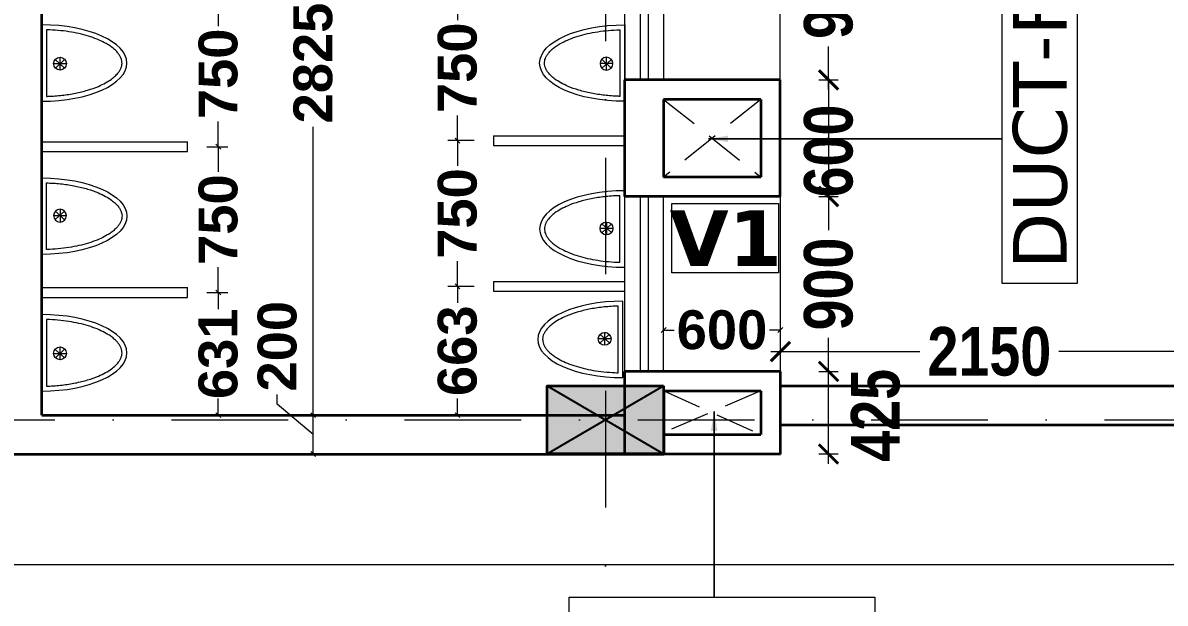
# Model space of a CAD drawing. Header units: millimetres. Extents: x -3092155 to 4513934, y -12317808 to 1850003.
# Drawn here: x -379332 to -373455, y -5682594 to -5679607 of the extents above; entities that cross this region are included whole.
import ezdxf

# ---------------------------------------------------------------- set-up
doc = ezdxf.new("R2010")
doc.units = ezdxf.units.MM
doc.header["$LTSCALE"] = 2
doc.header["$MEASUREMENT"] = 0
doc.header["$PDMODE"] = 34
doc.header["$PDSIZE"] = 500
doc.linetypes.add('DASHDOT', pattern=[1, 0.5, -0.25, 0, -0.25])
doc.linetypes.add('DASHED2', pattern=[0.375, 0.25, -0.125])
for name, color, linetype, lineweight in [('coloumn', 10, 'Continuous', 35), ('cornice', 12, 'Continuous', 25), ('D DIM', 250, 'Continuous', 9), ('FIXTURE', 252, 'Continuous', 0), ('glass', 5, 'Continuous', 15), ('GRID', 251, 'DASHDOT', 5), ('SILL', 74, 'Continuous', 9), ('toi.dim.', 214, 'Continuous', 9), ('VENTI', 162, 'Continuous', 5), ('WAll', 250, 'Continuous', 35)]:
    doc.layers.add(name, color=color, linetype=linetype, lineweight=lineweight)
for name, color, linetype, lineweight, true_color in [('DOT', 7, 'DASHED2', 0, 0x89067c), ('duct text', 7, 'Continuous', 5, 0x30182a), ('partation wall', 7, 'Continuous', 20, 0x525023)]:
    doc.layers.add(name, color=color, linetype=linetype, lineweight=lineweight, true_color=true_color)
doc.styles.add('door', font='arial.ttf', dxfattribs={"height": 70})
doc.styles.add('INNER DIM', font='ARIALNB.TTF', dxfattribs={"height": 250})
doc.styles.add('int dim', font='arialbd.ttf', dxfattribs={"height": 200})
doc.styles.add('style2', font='verdana.ttf')
doc.dimstyles.new('DOOR', dxfattribs={"dimtxt": 100, "dimasz": 100, "dimexe": 25, "dimexo": 50, "dimgap": 25, "dimtad": 0, "dimtih": 1, "dimtoh": 1, "dimdec": 0, "dimzin": 3, "dimdsep": 46, "dimtxsty": 'door', "dimblk": 'OBLIQUE', "dimcen": 200, "dimclrd": 256, "dimclre": 256, "dimclrt": 256, "dimadec": 0, "dimazin": 0, "dimtfac": 1, "dimtdec": 0, "dimtofl": 0, "dimtmove": 2, "dimatfit": 3, "dimfxl": 300, "dimfxlon": 1, "dimfrac": 1, "dimtolj": 1, "dimtzin": 0, "dimlwd": -1, "dimlwe": -1, "dimarcsym": 0})
doc.dimstyles.new('INNER DIM', dxfattribs={"dimscale": 0, "dimtxt": 250, "dimasz": 100, "dimexe": 50, "dimexo": 50, "dimgap": 50, "dimtad": 0, "dimdec": 0, "dimzin": 0, "dimdsep": 46, "dimtxsty": 'INNER DIM', "dimblk": 'ARCHTICK', "dimcen": 100, "dimdle": 50, "dimclrd": 256, "dimclre": 256, "dimclrt": 256, "dimadec": 0, "dimazin": 0, "dimtfac": 1, "dimtdec": 0, "dimtix": 1, "dimtmove": 2, "dimatfit": 3, "dimfxl": 50, "dimfxlon": 1, "dimtolj": 1, "dimtzin": 0, "dimlwd": -1, "dimlwe": -1, "dimarcsym": 1})
doc.dimstyles.new('toilet detail', dxfattribs={"dimtxt": 150, "dimasz": 25, "dimexe": 50, "dimexo": 100, "dimgap": 25, "dimtad": 0, "dimdec": 0, "dimzin": 3, "dimdsep": 46, "dimtxsty": 'int dim', "dimblk": 'OBLIQUE', "dimcen": 90, "dimclrd": 214, "dimclre": 214, "dimclrt": 256, "dimadec": 0, "dimazin": 0, "dimtfac": 1, "dimtdec": 0, "dimtofl": 0, "dimtmove": 1, "dimatfit": 3, "dimfxl": 1, "dimfrac": 1, "dimtolj": 1, "dimtzin": 0, "dimlwd": -1, "dimlwe": -1, "dimarcsym": 1})

# ---------------------------------------------------------------- blocks, each defined once
blk = doc.blocks.new('_ArchTick')
at = {"color": 0, "linetype": 'ByBlock', "const_width": 0.15}
blk.add_lwpolyline([(-0.5, -0.5), (0.5, 0.5)], dxfattribs=at)
blk = doc.blocks.new('*D71')
at = {"layer": 'D DIM', "ltscale": 100, "transparency": 16777216}
for p, q in [((-375186.5973373414, -5680451.233106904), (-375186.5973373414, -5680673.828604857)), ((-375236.5973373414, -5680501.233106904), (-375136.5973373414, -5680501.233106904)), ((-375186.5973373414, -5681451.233106904), (-375186.5973373414, -5681228.63760895)), ((-375236.5973373414, -5681401.233106904), (-375136.5973373414, -5681401.233106904))]:
    blk.add_line(p, q, dxfattribs=at)
at = {"layer": 'Defpoints', "color": 0, "lineweight": 50, "ltscale": 100, "transparency": 16777216}
for p in [(-375434.2708089352, -5680501.233106904), (-375186.5973373414, -5680501.233106904), (-375434.2708089343, -5681401.233106904)]:
    blk.add_point(p, dxfattribs=at)
at = {"layer": 'D DIM', "ltscale": 100, "transparency": 16777216, "xscale": 100, "yscale": 100, "zscale": 100}
for p, rotation in [((-375186.5973373414, -5680501.233106904), 90), ((-375186.5973373414, -5681401.233106904), 270)]:
    blk.add_blockref('_ArchTick', p, dxfattribs=dict(at, rotation=rotation))
at = {"layer": 'D DIM', "ltscale": 100, "transparency": 16777216, "insert": (-375186.5973373405, -5680951.233106904), "char_height": 250, "attachment_point": 5, "rotation": 90, "style": 'INNER DIM'}
blk.add_mtext('\\A1;900', dxfattribs=at)
blk = doc.blocks.new('*D72')
at = {"layer": 'D DIM', "ltscale": 100, "transparency": 16777216}
for p, q in [((-375186.5973373414, -5678951.233106904), (-375186.5973373414, -5679173.828604857)), ((-375236.5973373414, -5679001.233106904), (-375136.5973373414, -5679001.233106904)), ((-375186.5973373414, -5679951.233106904), (-375186.5973373414, -5679728.63760895)), ((-375236.5973373414, -5679901.233106904), (-375136.5973373414, -5679901.233106904))]:
    blk.add_line(p, q, dxfattribs=at)
at = {"layer": 'Defpoints', "color": 0, "lineweight": 50, "ltscale": 100, "transparency": 16777216}
for p in [(-375434.2708089352, -5679001.233106904), (-375186.5973373414, -5679001.233106904), (-375434.2708089343, -5679901.233106904)]:
    blk.add_point(p, dxfattribs=at)
at = {"layer": 'D DIM', "ltscale": 100, "transparency": 16777216, "xscale": 100, "yscale": 100, "zscale": 100}
for p, rotation in [((-375186.5973373414, -5679001.233106904), 90), ((-375186.5973373414, -5679901.233106904), 270)]:
    blk.add_blockref('_ArchTick', p, dxfattribs=dict(at, rotation=rotation))
at = {"layer": 'D DIM', "ltscale": 100, "transparency": 16777216, "insert": (-375186.5973373405, -5679451.233106904), "char_height": 250, "attachment_point": 5, "rotation": 90, "style": 'INNER DIM'}
blk.add_mtext('\\A1;900', dxfattribs=at)
blk = doc.blocks.new('*D103')
at = {"layer": 'D DIM', "ltscale": 100, "transparency": 16777216}
for p, q in [((-375434.2976699221, -5681349.402696517), (-375434.2976699221, -5681249.402696517)), ((-373284.2976417288, -5681349.402696517), (-373284.2976417288, -5681249.402696517)), ((-375484.2976699221, -5681299.402696517), (-374717.2785562347, -5681299.402696517)), ((-373234.2976417288, -5681299.402696517), (-374001.3167554162, -5681299.402696517))]:
    blk.add_line(p, q, dxfattribs=at)
at = {"layer": 'Defpoints', "color": 0, "lineweight": 50, "ltscale": 100, "transparency": 16777216}
for p in [(-373284.2976417288, -5681299.402696517), (-375434.2976699221, -5681401.232656225), (-373284.2976417288, -5681476.232656227)]:
    blk.add_point(p, dxfattribs=at)
at = {"layer": 'D DIM', "ltscale": 100, "transparency": 16777216, "xscale": 100, "yscale": 100, "zscale": 100, "rotation": 180}
blk.add_blockref('_ArchTick', (-375434.2976699221, -5681299.402696517), dxfattribs=at)
at = {"layer": 'D DIM', "ltscale": 100, "transparency": 16777216, "xscale": 100, "yscale": 100, "zscale": 100}
blk.add_blockref('_ArchTick', (-373284.2976417288, -5681299.402696517), dxfattribs=at)
at = {"layer": 'D DIM', "ltscale": 100, "transparency": 16777216, "insert": (-374359.2976558254, -5681299.402696517), "char_height": 250, "attachment_point": 5, "style": 'INNER DIM'}
blk.add_mtext('\\A1;2150', dxfattribs=at)
blk = doc.blocks.new('*D207')
at = {"layer": 'D DIM', "ltscale": 100, "transparency": 16777216}
for p, q in [((-387309.7111626677, -5682396.702719184), (-380504.714587441, -5682396.702719184)), ((-387259.7111626677, -5682346.702719184), (-387259.7111626677, -5682446.702719184)), ((-372834.7111909318, -5682396.702719184), (-379639.7077661586, -5682396.702719184)), ((-372884.7111909318, -5682346.702719184), (-372884.7111909318, -5682446.702719184))]:
    blk.add_line(p, q, dxfattribs=at)
at = {"layer": 'Defpoints', "color": 0, "lineweight": 50, "ltscale": 100, "transparency": 16777216}
for p in [(-372884.7111909318, -5681826.23265636), (-387259.7111626677, -5681887.129141805), (-372884.7111909318, -5682396.702719184)]:
    blk.add_point(p, dxfattribs=at)
at = {"layer": 'D DIM', "ltscale": 100, "transparency": 16777216, "xscale": 100, "yscale": 100, "zscale": 100, "rotation": 180}
blk.add_blockref('_ArchTick', (-387259.7111626677, -5682396.702719184), dxfattribs=at)
at = {"layer": 'D DIM', "ltscale": 100, "transparency": 16777216, "xscale": 100, "yscale": 100, "zscale": 100}
blk.add_blockref('_ArchTick', (-372884.7111909318, -5682396.702719184), dxfattribs=at)
at = {"layer": 'D DIM', "ltscale": 100, "transparency": 16777216, "insert": (-380072.2111767998, -5682396.702719184), "char_height": 250, "attachment_point": 5, "style": 'INNER DIM'}
blk.add_mtext('\\A1;14375', dxfattribs=at)
blk = doc.blocks.new('*D730')
at = {"layer": 'D DIM', "ltscale": 100, "transparency": 16777216}
for p, q in [((-438689.0668657003, 360.6453613601625), (-438689.0668657003, 460.6453613601625)), ((998.7644366729072, 360.6453613601623), (998.7644366729072, 460.6453613601623)), ((1048.764436672907, 410.6453613601623), (-438739.0668657003, 410.6453613601623))]:
    blk.add_line(p, q, dxfattribs=at)
at = {"layer": 'Defpoints', "color": 0, "lineweight": 50, "ltscale": 100, "transparency": 16777216}
for p in [(-438689.0668657003, 410.6453613601623), (998.7644366729072, -0.0061451550573111), (-438689.0668657006, -5723126.232655427)]:
    blk.add_point(p, dxfattribs=at)
at = {"layer": 'D DIM', "ltscale": 100, "transparency": 16777216, "xscale": 100, "yscale": 100, "zscale": 100, "rotation": 180}
blk.add_blockref('_ArchTick', (-438689.0668657003, 410.6453613601623), dxfattribs=at)
at = {"layer": 'D DIM', "ltscale": 100, "transparency": 16777216, "xscale": 100, "yscale": 100, "zscale": 100}
blk.add_blockref('_ArchTick', (998.7644366729072, 410.6453613601623), dxfattribs=at)
at = {"layer": 'D DIM', "ltscale": 100, "transparency": 16777216, "insert": (1326.455259555951, 835.181085795164), "char_height": 250, "attachment_point": 5, "style": 'INNER DIM'}
blk.add_mtext('\\A1;439688', dxfattribs=at)
blk = doc.blocks.new('*D373')
at = {"layer": 'D DIM', "ltscale": 100, "transparency": 16777216}
for p, q in [((-375186.5973373414, -5681876.230908001), (-375186.5973373414, -5681351.232656225)), ((-375236.5973373414, -5681401.232656225), (-375136.5973373414, -5681401.232656225)), ((-375236.5973373414, -5681826.230908001), (-375136.5973373414, -5681826.230908001))]:
    blk.add_line(p, q, dxfattribs=at)
at = {"layer": 'Defpoints', "color": 0, "lineweight": 50, "ltscale": 100, "transparency": 16777216}
for p in [(-375434.2976699221, -5681401.232656225), (-375186.5973373414, -5681401.232656225), (-375434.2976699221, -5681826.230908001)]:
    blk.add_point(p, dxfattribs=at)
at = {"layer": 'D DIM', "ltscale": 100, "transparency": 16777216, "xscale": 100, "yscale": 100, "zscale": 100}
for p, rotation in [((-375186.5973373414, -5681401.232656225), 90), ((-375186.5973373414, -5681826.230908001), 270)]:
    blk.add_blockref('_ArchTick', p, dxfattribs=dict(at, rotation=rotation))
at = {"layer": 'D DIM', "ltscale": 100, "transparency": 16777216, "insert": (-374944.6651710601, -5681627.201314206), "char_height": 250, "attachment_point": 5, "rotation": 90, "style": 'INNER DIM'}
blk.add_mtext('\\A1;425', dxfattribs=at)
blk = doc.blocks.new('*D374')
at = {"layer": 'D DIM', "ltscale": 100, "transparency": 16777216}
for p, q in [((-375186.3730863258, -5679901.234067488), (-375186.3730863258, -5679801.234067488)), ((-375236.3730863258, -5679901.234067488), (-375136.3730863258, -5679901.234067488)), ((-375186.3730863258, -5679901.234067488), (-375186.3730863258, -5680501.23406749)), ((-375236.3730863258, -5680501.23406749), (-375136.3730863258, -5680501.23406749)), ((-375186.3730863258, -5680501.23406749), (-375186.3730863258, -5680601.23406749))]:
    blk.add_line(p, q, dxfattribs=at)
at = {"layer": 'Defpoints', "color": 0, "lineweight": 50, "ltscale": 100, "transparency": 16777216}
for p in [(-375434.2960233041, -5679901.234067488), (-375434.2960233041, -5680501.23406749), (-375186.3730863258, -5680501.23406749)]:
    blk.add_point(p, dxfattribs=at)
at = {"layer": 'D DIM', "ltscale": 100, "transparency": 16777216, "xscale": 100, "yscale": 100, "zscale": 100}
for p, rotation in [((-375186.3730863258, -5679901.234067488), 270), ((-375186.3730863258, -5680501.23406749), 90)]:
    blk.add_blockref('_ArchTick', p, dxfattribs=dict(at, rotation=rotation))
at = {"layer": 'D DIM', "ltscale": 100, "transparency": 16777216, "insert": (-375186.3730863249, -5680266.90986522), "char_height": 250, "attachment_point": 5, "rotation": 90, "style": 'INNER DIM'}
blk.add_mtext('\\A1;600', dxfattribs=at)
blk = doc.blocks.new('F.F')
at = {"layer": 'coloumn', "ltscale": 100}
blk.add_hatch(color=256, dxfattribs=at).paths.add_polyline_path([(-148655.3270420862, -5834806.198561393), (-148655.3270420862, -5835156.198561394), (-149255.3270420863, -5835156.198561394), (-149255.3270420863, -5834806.198561393)])
at = {"layer": 'coloumn', "lineweight": 25, "ltscale": 100}
for p, q in [((-149255.3270420863, -5835156.198561394), (-148655.3270420862, -5834806.198561393)), ((-149255.3270420863, -5834806.198561393), (-148655.3270420862, -5835156.198561394))]:
    blk.add_line(p, q, dxfattribs=at)
at = {"layer": 'coloumn', "ltscale": 100}
blk.add_lwpolyline([(-148655.3270420862, -5834806.198561393), (-148655.3270420862, -5835156.198561394), (-149255.3270420863, -5835156.198561394), (-149255.3270420863, -5834806.198561393)], close=True, dxfattribs=at)
blk = doc.blocks.new('uri')
at = {"layer": 'FIXTURE', "ltscale": 100}
for p, q in [((1256537.1307927, -5187074), (1256537.1307927, -5186680.5)), ((1256512.1307927, -5187048.670860922), (1256512.1307927, -5186705.829088659)), ((1256466.924981308, -5186851.771267757), (1256419.075018691, -5186897.228732243)), ((1256419.371995392, -5186851.462695507), (1256468.819999245, -5186895.050611645)), ((1256443, -5186841.5), (1256443, -5186907.5)), ((1256476, -5186874.5), (1256410, -5186874.5))]:
    blk.add_line(p, q, dxfattribs=at)
blk.add_circle((1256443, -5186874.5), 33, dxfattribs=at)
blk.add_ellipse((1256537.1307927, -5186877.25), major_axis=(438.1307926999871, 0), ratio=0.4490668158417386, start_param=1.570796326794896, end_param=4.712388980384689, dxfattribs=at)
blk.add_open_spline([(1256512.1307927, -5186705.829088659), (1256509.462153101, -5186705.899346447), (1256506.795076935, -5186705.980872679), (1256479.975900858, -5186706.914725764), (1256455.991932373, -5186708.681622096), (1256409.102708646, -5186714.005878061), (1256386.198023041, -5186717.563336078), (1256342.181324756, -5186726.341856135), (1256321.069873163, -5186731.563185358), (1256281.31122138, -5186743.471866334), (1256262.664729696, -5186750.159842574), (1256232.260891801, -5186763.09801419), (1256219.894129505, -5186769.112861536), (1256197.266261198, -5186781.679519107), (1256187.006121485, -5186788.231664661), (1256170.375013156, -5186800.477788843), (1256163.638129791, -5186806.12196245), (1256151.798513819, -5186817.463990069), (1256146.696875699, -5186823.160748863), (1256138.854606354, -5186833.473922943), (1256135.858309531, -5186838.1068847), (1256130.920994688, -5186847.224871634), (1256128.979053686, -5186851.708605828), (1256126.054501476, -5186860.516795905), (1256125.06976132, -5186864.841208931), (1256123.972146006, -5186873.405928587), (1256123.857725476, -5186877.648505372), (1256124.485584546, -5186886.179589845), (1256125.228819802, -5186890.470789989), (1256127.64288249, -5186899.199593076), (1256129.31593739, -5186903.637769016), (1256133.691382044, -5186912.675002077), (1256136.395070397, -5186917.272925477), (1256142.904475662, -5186926.57059756), (1256146.710279436, -5186931.269125482), (1256155.447312883, -5186940.676396798), (1256160.378143055, -5186945.384476802), (1256171.346839866, -5186954.716451919), (1256177.384308736, -5186959.340124576), (1256190.519562772, -5186968.418661296), (1256197.617081094, -5186972.873509474), (1256216.507194617, -5186983.653492039), (1256228.90347408, -5186989.831669117), (1256255.640543949, -5187001.46181963), (1256269.980843563, -5187006.914166129), (1256300.309873899, -5187016.946060051), (1256316.2983538, -5187021.525842434), (1256349.602049261, -5187029.700617626), (1256366.917082601, -5187033.29573578), (1256402.532542011, -5187039.418544433), (1256420.83279631, -5187041.94629586), (1256458.062845089, -5187045.878456199), (1256476.992462889, -5187047.282891889), (1256501.404067447, -5187048.342714779), (1256506.764269349, -5187048.529536768), (1256512.1307927, -5187048.670860922)], degree=3, knots=[1.629393126829684, 1.629393126829684, 1.629393126829684, 1.629393126829684, 1.648180838332605, 1.648180838332605, 1.818462084621, 1.818462084621, 1.988743330909393, 1.988743330909393, 2.159024577197786, 2.159024577197786, 2.329305823486181, 2.329305823486181, 2.461628538329683, 2.461628538329683, 2.593951253173184, 2.593951253173184, 2.703241405611338, 2.703241405611338, 2.812531558049494, 2.812531558049494, 2.903056276689524, 2.903056276689524, 2.993580995329555, 2.993580995329555, 3.084105713969587, 3.084105713969587, 3.174630432609618, 3.174630432609618, 3.26515515124965, 3.26515515124965, 3.355679869889681, 3.355679869889681, 3.446204588529713, 3.446204588529713, 3.536729307169743, 3.536729307169743, 3.627254025809773, 3.627254025809773, 3.717778744449806, 3.717778744449806, 3.808303463089838, 3.808303463089838, 3.942921364457892, 3.942921364457892, 4.077539265825948, 4.077539265825948, 4.212157167194007, 4.212157167194007, 4.34677506856206, 4.34677506856206, 4.481392969930118, 4.481392969930118, 4.616010871298175, 4.616010871298175, 4.653792164885234, 4.653792164885234, 4.653792164885234, 4.653792164885234], dxfattribs=at)
blk = doc.blocks.new('_Oblique')
at = {"color": 0, "linetype": 'ByBlock', "lineweight": -2}
blk.add_line((-0.5, -0.5), (0.5, 0.5), dxfattribs=at)
blk = doc.blocks.new('*D1106')
at = {"layer": 'Defpoints', "color": 0, "lineweight": 50, "ltscale": 100, "transparency": 16777216}
for p in [(-1459065.277486599, -5393589.476752537), (-1458368.519192472, -5393589.476752537), (-1458368.519192472, -5393789.476752537)]:
    blk.add_point(p, dxfattribs=at)
at = {"layer": 'toi.dim.', "color": 214, "ltscale": 100, "transparency": 16777216}
for p, q in [((-1459249.41318255, -5393532.558381309), (-1459249.41318255, -5393482.558381308)), ((-1459065.277486599, -5393689.476752537), (-1459249.41318255, -5393532.558381309)), ((-1458468.519192472, -5393589.476752537), (-1459115.2774866, -5393589.476752537)), ((-1459065.277486599, -5393789.476752537), (-1459065.277486599, -5393589.476752537)), ((-1458468.519192472, -5393789.476752537), (-1459115.2774866, -5393789.476752537))]:
    blk.add_line(p, q, dxfattribs=at)
at = {"layer": 'toi.dim.', "color": 214, "ltscale": 100, "transparency": 16777216, "xscale": 25, "yscale": 25, "zscale": 25}
for p, rotation in [((-1459065.277486599, -5393589.476752537), 90), ((-1459065.277486599, -5393789.476752537), 270)]:
    blk.add_blockref('_Oblique', p, dxfattribs=dict(at, rotation=rotation))
at = {"layer": 'toi.dim.', "ltscale": 100, "transparency": 16777216, "insert": (-1459249.413182549, -5393234.843510913), "char_height": 200, "attachment_point": 5, "rotation": 90, "style": 'int dim'}
blk.add_mtext('\\A1;200', dxfattribs=at)
blk = doc.blocks.new('*D1107')
at = {"layer": 'Defpoints', "color": 0, "lineweight": 50, "ltscale": 100, "transparency": 16777216}
for p in [(-1459065.277486599, -5390764.478164479), (-1458811.627130239, -5390764.478164479), (-1458368.519192472, -5393589.476752537)]:
    blk.add_point(p, dxfattribs=at)
at = {"layer": 'toi.dim.', "color": 214, "ltscale": 100, "transparency": 16777216}
for p, q in [((-1458911.627130238, -5390764.478164479), (-1459115.2774866, -5390764.478164479)), ((-1459065.277486599, -5390764.478164479), (-1459065.277486599, -5391449.392516011)), ((-1459065.277486599, -5393589.476752537), (-1459065.277486599, -5392105.531670172)), ((-1458468.519192472, -5393589.476752537), (-1459115.2774866, -5393589.476752537))]:
    blk.add_line(p, q, dxfattribs=at)
at = {"layer": 'toi.dim.', "color": 214, "ltscale": 100, "transparency": 16777216, "xscale": 25, "yscale": 25, "zscale": 25}
for p, rotation in [((-1459065.277486599, -5390764.478164479), 90), ((-1459065.277486599, -5393589.476752537), 270)]:
    blk.add_blockref('_Oblique', p, dxfattribs=dict(at, rotation=rotation))
at = {"layer": 'toi.dim.', "ltscale": 100, "transparency": 16777216, "insert": (-1459065.277486599, -5391777.462093092), "char_height": 200, "attachment_point": 5, "rotation": 90, "style": 'int dim'}
blk.add_mtext('\\A1;2825', dxfattribs=at)
blk = doc.blocks.new('*D1116')
at = {"layer": 'Defpoints', "color": 0, "lineweight": 50, "ltscale": 100, "transparency": 16777216}
for p in [(-1456661.238793896, -5393151.342879019), (-1457261.627130237, -5393364.476752537), (-1456661.238793896, -5393364.476752537)]:
    blk.add_point(p, dxfattribs=at)
at = {"layer": 'toi.dim.', "color": 214, "ltscale": 100, "transparency": 16777216}
for p, q in [((-1457261.627130237, -5393264.476752537), (-1457261.627130237, -5393101.342879019)), ((-1456661.238793896, -5393264.476752537), (-1456661.238793896, -5393101.342879019)), ((-1457261.627130237, -5393151.342879019), (-1457206.692170798, -5393151.342879019)), ((-1456661.238793896, -5393151.342879019), (-1456716.173753335, -5393151.342879019))]:
    blk.add_line(p, q, dxfattribs=at)
at = {"layer": 'toi.dim.', "color": 214, "ltscale": 100, "transparency": 16777216, "xscale": 25, "yscale": 25, "zscale": 25, "rotation": 180}
blk.add_blockref('_Oblique', (-1457261.627130237, -5393151.342879019), dxfattribs=at)
at = {"layer": 'toi.dim.', "color": 214, "ltscale": 100, "transparency": 16777216, "xscale": 25, "yscale": 25, "zscale": 25}
blk.add_blockref('_Oblique', (-1456661.238793896, -5393151.342879019), dxfattribs=at)
at = {"layer": 'toi.dim.', "ltscale": 100, "transparency": 16777216, "insert": (-1456961.432962066, -5393151.342879019), "char_height": 200, "attachment_point": 5, "style": 'int dim'}
blk.add_mtext('\\A1;600', dxfattribs=at)
blk = doc.blocks.new('*D1118')
at = {"layer": 'Defpoints', "color": 0, "lineweight": 50, "ltscale": 100, "transparency": 16777216}
for p in [(-1458136.627130242, -5391426.928164477), (-1458322.452764606, -5392176.928164477), (-1458136.627130241, -5392176.928164477)]:
    blk.add_point(p, dxfattribs=at)
at = {"layer": 'toi.dim.', "color": 214, "ltscale": 100, "transparency": 16777216}
for p, q in [((-1458236.627130241, -5391426.928164477), (-1458372.452764606, -5391426.928164477)), ((-1458322.452764606, -5391426.928164477), (-1458322.452764606, -5391556.668955745)), ((-1458322.452764606, -5392176.928164477), (-1458322.452764606, -5392047.187373208)), ((-1458236.627130241, -5392176.928164477), (-1458372.452764606, -5392176.928164477))]:
    blk.add_line(p, q, dxfattribs=at)
at = {"layer": 'toi.dim.', "color": 214, "ltscale": 100, "transparency": 16777216, "xscale": 25, "yscale": 25, "zscale": 25}
for p, rotation in [((-1458322.452764606, -5391426.928164477), 90), ((-1458322.452764606, -5392176.928164477), 270)]:
    blk.add_blockref('_Oblique', p, dxfattribs=dict(at, rotation=rotation))
at = {"layer": 'toi.dim.', "ltscale": 100, "transparency": 16777216, "insert": (-1458322.452764605, -5391801.928164477), "char_height": 200, "attachment_point": 5, "rotation": 90, "style": 'int dim'}
blk.add_mtext('\\A1;750', dxfattribs=at)
blk = doc.blocks.new('*D1119')
at = {"layer": 'Defpoints', "color": 0, "lineweight": 50, "ltscale": 100, "transparency": 16777216}
for p in [(-1458136.627130241, -5392176.928164477), (-1458322.452764606, -5392926.928164477), (-1458136.627130241, -5392926.928164477)]:
    blk.add_point(p, dxfattribs=at)
at = {"layer": 'toi.dim.', "color": 214, "ltscale": 100, "transparency": 16777216}
for p, q in [((-1458236.627130241, -5392176.928164477), (-1458372.452764606, -5392176.928164477)), ((-1458322.452764606, -5392176.928164477), (-1458322.452764606, -5392306.668955746)), ((-1458322.452764606, -5392926.928164477), (-1458322.452764606, -5392797.187373207)), ((-1458236.627130241, -5392926.928164477), (-1458372.452764606, -5392926.928164477))]:
    blk.add_line(p, q, dxfattribs=at)
at = {"layer": 'toi.dim.', "color": 214, "ltscale": 100, "transparency": 16777216, "xscale": 25, "yscale": 25, "zscale": 25}
for p, rotation in [((-1458322.452764606, -5392176.928164477), 90), ((-1458322.452764606, -5392926.928164477), 270)]:
    blk.add_blockref('_Oblique', p, dxfattribs=dict(at, rotation=rotation))
at = {"layer": 'toi.dim.', "ltscale": 100, "transparency": 16777216, "insert": (-1458322.452764605, -5392551.928164477), "char_height": 200, "attachment_point": 5, "rotation": 90, "style": 'int dim'}
blk.add_mtext('\\A1;750', dxfattribs=at)
blk = doc.blocks.new('*D1120')
at = {"layer": 'Defpoints', "color": 0, "lineweight": 50, "ltscale": 100, "transparency": 16777216}
for p in [(-1458136.627130241, -5392926.928164477), (-1458322.452764606, -5393589.477713065), (-1458136.627130241, -5393589.477713065)]:
    blk.add_point(p, dxfattribs=at)
at = {"layer": 'toi.dim.', "color": 214, "ltscale": 100, "transparency": 16777216}
for p, q in [((-1458236.627130241, -5392926.928164477), (-1458372.452764606, -5392926.928164477)), ((-1458322.452764606, -5392926.928164477), (-1458322.452764606, -5393012.056963328)), ((-1458322.452764606, -5393589.477713065), (-1458322.452764606, -5393504.348914213)), ((-1458236.627130241, -5393589.477713065), (-1458372.452764606, -5393589.477713065))]:
    blk.add_line(p, q, dxfattribs=at)
at = {"layer": 'toi.dim.', "color": 214, "ltscale": 100, "transparency": 16777216, "xscale": 25, "yscale": 25, "zscale": 25}
for p, rotation in [((-1458322.452764606, -5392926.928164477), 90), ((-1458322.452764606, -5393589.477713065), 270)]:
    blk.add_blockref('_Oblique', p, dxfattribs=dict(at, rotation=rotation))
at = {"layer": 'toi.dim.', "ltscale": 100, "transparency": 16777216, "insert": (-1458322.452764605, -5393258.202938771), "char_height": 200, "attachment_point": 5, "rotation": 90, "style": 'int dim'}
blk.add_mtext('\\A1;663', dxfattribs=at)
blk = doc.blocks.new('*D1151')
at = {"layer": 'Defpoints', "color": 0, "lineweight": 50, "ltscale": 100, "transparency": 16777216}
for p in [(-1459711.627130243, -5392958.228164476), (-1459553.369872995, -5392958.228164476), (-1459650.027403675, -5393589.476752536)]:
    blk.add_point(p, dxfattribs=at)
at = {"layer": 'toi.dim.', "color": 214, "ltscale": 100, "transparency": 16777216}
for p, q in [((-1459611.627130243, -5392958.228164476), (-1459503.369872994, -5392958.228164476)), ((-1459553.369872995, -5392958.228164476), (-1459553.369872995, -5393044.418624945)), ((-1459553.369872995, -5393589.476752536), (-1459553.369872995, -5393503.286292067)), ((-1459550.027403675, -5393589.476752536), (-1459503.369872994, -5393589.476752536))]:
    blk.add_line(p, q, dxfattribs=at)
at = {"layer": 'toi.dim.', "color": 214, "ltscale": 100, "transparency": 16777216, "xscale": 25, "yscale": 25, "zscale": 25}
for p, rotation in [((-1459553.369872995, -5392958.228164476), 90), ((-1459553.369872995, -5393589.476752536), 270)]:
    blk.add_blockref('_Oblique', p, dxfattribs=dict(at, rotation=rotation))
at = {"layer": 'toi.dim.', "ltscale": 100, "transparency": 16777216, "insert": (-1459553.369872994, -5393273.852458505), "char_height": 200, "attachment_point": 5, "rotation": 90, "style": 'int dim'}
blk.add_mtext('\\A1;631', dxfattribs=at)
blk = doc.blocks.new('*D1152')
at = {"layer": 'Defpoints', "color": 0, "lineweight": 50, "ltscale": 100, "transparency": 16777216}
for p in [(-1459711.627130243, -5392208.228164475), (-1459553.369872994, -5392208.228164475), (-1459711.627130242, -5392958.228164475)]:
    blk.add_point(p, dxfattribs=at)
at = {"layer": 'toi.dim.', "color": 214, "ltscale": 100, "transparency": 16777216}
for p, q in [((-1459611.627130243, -5392208.228164475), (-1459503.369872994, -5392208.228164475)), ((-1459553.369872994, -5392208.228164475), (-1459553.369872994, -5392337.968955744)), ((-1459553.369872994, -5392958.228164475), (-1459553.369872994, -5392828.487373207)), ((-1459611.627130242, -5392958.228164475), (-1459503.369872994, -5392958.228164475))]:
    blk.add_line(p, q, dxfattribs=at)
at = {"layer": 'toi.dim.', "color": 214, "ltscale": 100, "transparency": 16777216, "xscale": 25, "yscale": 25, "zscale": 25}
for p, rotation in [((-1459553.369872994, -5392208.228164475), 90), ((-1459553.369872994, -5392958.228164475), 270)]:
    blk.add_blockref('_Oblique', p, dxfattribs=dict(at, rotation=rotation))
at = {"layer": 'toi.dim.', "ltscale": 100, "transparency": 16777216, "insert": (-1459553.369872994, -5392583.228164475), "char_height": 200, "attachment_point": 5, "rotation": 90, "style": 'int dim'}
blk.add_mtext('\\A1;750', dxfattribs=at)
blk = doc.blocks.new('*D1153')
at = {"layer": 'Defpoints', "color": 0, "lineweight": 50, "ltscale": 100, "transparency": 16777216}
for p in [(-1459711.627130243, -5391458.228164474), (-1459553.369872995, -5391458.228164474), (-1459711.627130243, -5392208.228164476)]:
    blk.add_point(p, dxfattribs=at)
at = {"layer": 'toi.dim.', "color": 214, "ltscale": 100, "transparency": 16777216}
for p, q in [((-1459611.627130243, -5391458.228164474), (-1459503.369872994, -5391458.228164474)), ((-1459553.369872995, -5391458.228164474), (-1459553.369872995, -5391587.968955745)), ((-1459553.369872995, -5392208.228164476), (-1459553.369872995, -5392078.487373206)), ((-1459611.627130243, -5392208.228164476), (-1459503.369872994, -5392208.228164476))]:
    blk.add_line(p, q, dxfattribs=at)
at = {"layer": 'toi.dim.', "color": 214, "ltscale": 100, "transparency": 16777216, "xscale": 25, "yscale": 25, "zscale": 25}
for p, rotation in [((-1459553.369872995, -5391458.228164474), 90), ((-1459553.369872995, -5392208.228164476), 270)]:
    blk.add_blockref('_Oblique', p, dxfattribs=dict(at, rotation=rotation))
at = {"layer": 'toi.dim.', "ltscale": 100, "transparency": 16777216, "insert": (-1459553.369872994, -5391833.228164475), "char_height": 200, "attachment_point": 5, "rotation": 90, "style": 'int dim'}
blk.add_mtext('\\A1;750', dxfattribs=at)
blk = doc.blocks.new('7u6ujuj')
at = {"layer": 'DOT', "ltscale": 400}
for p, q in [((-1457261.627130238, -5391964.47816448), (-1456761.627130238, -5392364.47816448)), ((-1456761.627130238, -5391964.47816448), (-1457261.624133274, -5392364.47816448)), ((-1457261.238794009, -5393464.476752744), (-1456761.238793896, -5393689.47675254)), ((-1456761.238794008, -5393464.476752744), (-1457261.235796932, -5393679.480248995))]:
    blk.add_line(p, q, dxfattribs=at)
at = {"layer": 'glass', "ltscale": 100}
for p, q in [((-1457381.627130242, -5390964.478164479), (-1457381.627130242, -5391864.478164483)), ((-1457341.627130241, -5390964.478164479), (-1457341.627130241, -5391864.478164483)), ((-1457381.627130242, -5392464.47816448), (-1457381.627130241, -5393364.478164484)), ((-1457341.627130241, -5392464.47816448), (-1457341.627130241, -5393364.478164484))]:
    blk.add_line(p, q, dxfattribs=at)
at = {"layer": 'partation wall', "ltscale": 100}
for p, q in [((-1458136.627130242, -5392151.928164477), (-1458136.627130241, -5392201.928164477)), ((-1458136.627130241, -5392151.928164477), (-1457461.627130238, -5392151.928164477)), ((-1460461.627130244, -5392183.228164476), (-1459711.627130243, -5392183.228164476)), ((-1459711.627130243, -5392233.228164476), (-1459711.627130243, -5392183.228164476)), ((-1458136.627130241, -5392201.928164477), (-1457461.627130238, -5392201.928164477)), ((-1460461.627130244, -5392233.228164476), (-1459711.627130243, -5392233.228164476)), ((-1458136.627130241, -5392901.928164477), (-1458136.627130241, -5392951.928164477)), ((-1458136.627130241, -5392901.928164477), (-1457461.627130238, -5392901.928164477)), ((-1460461.627130244, -5392933.228164476), (-1459711.627130243, -5392933.228164476)), ((-1460461.627130244, -5392983.228164475), (-1459711.627130243, -5392983.228164475)), ((-1459711.627130243, -5392983.228164475), (-1459711.627130242, -5392933.228164476)), ((-1458136.627130241, -5392951.928164477), (-1457461.627130238, -5392951.928164477))]:
    blk.add_line(p, q, dxfattribs=at)
at = {"layer": 'SILL', "ltscale": 100}
for p, q in [((-1457461.627130237, -5391864.478164479), (-1457461.627130238, -5383839.477713061)), ((-1457261.627130238, -5390964.478164479), (-1457261.627130238, -5391864.478164476)), ((-1457461.627130237, -5393364.478164483), (-1457461.627130237, -5392464.47816448)), ((-1457261.627130237, -5393364.478164483), (-1457261.627130251, -5392464.478164479))]:
    blk.add_line(p, q, dxfattribs=at)
at = {"layer": 'VENTI', "ltscale": 100}
blk.add_lwpolyline([(-1456671.250216533, -5392857.973466147), (-1457220.348569195, -5392857.973466147), (-1457220.348569195, -5392500.802430268), (-1456671.250216533, -5392500.802430268)], close=True, dxfattribs=at)
at = {"layer": 'WAll', "ltscale": 100}
for p, q in [((-1460461.627130243, -5393589.476752537), (-1460461.62851168, -5390189.477368874)), ((-1456661.627130238, -5391864.478164479), (-1457461.627130238, -5391864.478164479)), ((-1457461.627130237, -5392464.47816448), (-1457461.627130237, -5391864.478164479)), ((-1456661.627130246, -5392464.47816448), (-1456661.627130246, -5391864.478164479)), ((-1457261.627130238, -5391964.47816448), (-1457261.627130238, -5392364.47816448)), ((-1456761.627130238, -5391964.47816448), (-1457261.627130238, -5391964.47816448)), ((-1456761.627130238, -5391964.47816448), (-1456761.627130238, -5392364.47816448)), ((-1456761.627130238, -5392364.47816448), (-1457261.627130238, -5392364.47816448)), ((-1456661.627130238, -5392464.47816448), (-1457461.627130238, -5392464.47816448)), ((-1457461.238793896, -5393789.476752536), (-1457461.238793896, -5393364.476752537)), ((-1456661.238793896, -5393364.476752537), (-1457461.238793896, -5393364.476752537)), ((-1456661.238793896, -5393789.47675254), (-1456661.238793896, -5393364.476752537)), ((-1457261.238793896, -5393464.476752534), (-1456761.238793896, -5393464.476752534)), ((-1457261.238793896, -5393464.476752534), (-1457261.238793896, -5393789.47675254)), ((-1456761.238793896, -5393464.476752534), (-1456761.238793896, -5393689.47675254)), ((-1460461.627130243, -5393589.476752537), (-1457861.238794019, -5393589.476752537)), ((-1460461.238794018, -5393589.476752534), (-1457461.238794025, -5393589.476752537)), ((-1457261.238793896, -5393689.47675254), (-1456761.238793896, -5393689.47675254)), ((-1460661.627130243, -5393789.477713067), (-1457261.238793896, -5393789.47675254)), ((-1456661.235796932, -5393789.47675254), (-1457261.238793896, -5393789.476752613))]:
    blk.add_line(p, q, dxfattribs=at)
at = {"layer": 'WAll', "rotation": 180}
for p in [(-203924.4963375454, -10578654.86380143), (-203924.4963375454, -10580146.04007774)]:
    blk.add_blockref('uri', p, dxfattribs=at)
at = {"layer": 'WAll', "xscale": -1, "rotation": 180}
blk.add_blockref('uri', (-2713998.757922949, -10578654.86380143), dxfattribs=at)
at = {"layer": 'WAll', "xscale": -1}
blk.add_blockref('uri', (-203924.4963375454, -205688.4451518208), dxfattribs=at)
at = {"layer": 'WAll'}
for p in [(-2713998.757922949, -205754.1418944029), (-2714008.24888659, -206322.5503472937)]:
    blk.add_blockref('uri', p, dxfattribs=at)
at = {"layer": 'VENTI', "ltscale": 100, "insert": (-1456941.969621012, -5392678.404604704), "char_height": 287, "attachment_point": 5, "style": 'style2'}
blk.add_mtext('\\pxt11;{\\fVerdana|b1|i0|c0|p34;V1}', dxfattribs=at)
at = {"layer": 'toi.dim.', "ltscale": 100}
for base, p1, p2, picture, middle in [((-1459065.277486599, -5390764.478164479), (-1458368.519192472, -5393589.476752537), (-1458811.627130239, -5390764.478164479), '*D1107', (-1459065.277486599, -5391777.462093092)), ((-1459065.277486599, -5393589.476752537), (-1458368.519192472, -5393789.476752537), (-1458368.519192472, -5393589.476752537), '*D1106', (-1459249.413182549, -5393457.558381308))]:
    dim = blk.add_linear_dim(base=base, p1=p1, p2=p2, angle=90, dimstyle='toilet detail', dxfattribs=at)
    dim.commit()
    dim.dimension.update_dxf_attribs({"geometry": picture, "text_midpoint": middle, "dimtype": 160})
for base, p1, p2, angle, picture, middle in [((-1459553.369872995, -5391458.228164474), (-1459711.627130243, -5392208.228164476), (-1459711.627130243, -5391458.228164474), 90, '*D1153', (-1459553.369872994, -5391833.228164475)), ((-1458322.452764606, -5392176.928164477), (-1458136.627130242, -5391426.928164477), (-1458136.627130241, -5392176.928164477), 90, '*D1118', (-1458322.452764605, -5391801.928164477)), ((-1458322.452764606, -5392926.928164477), (-1458136.627130241, -5392176.928164477), (-1458136.627130241, -5392926.928164477), 90, '*D1119', (-1458322.452764605, -5392551.928164477)), ((-1458322.452764606, -5393589.477713065), (-1458136.627130241, -5392926.928164477), (-1458136.627130241, -5393589.477713065), 90, '*D1120', (-1458322.452764605, -5393258.202938771)), ((-1456661.238793896, -5393151.342879019), (-1457261.627130237, -5393364.476752537), (-1456661.238793896, -5393364.476752537), 180, '*D1116', (-1456961.432962066, -5393151.342879019))]:
    dim = blk.add_linear_dim(base=base, p1=p1, p2=p2, angle=angle, dimstyle='toilet detail', dxfattribs=at)
    dim.commit()
    dim.dimension.update_dxf_attribs({"geometry": picture, "text_midpoint": middle})
for base, p1, p2, picture, middle, set_off in [((-1459553.369872995, -5392208.228164475), (-1459711.627130243, -5392958.228164475), (-1459711.627130244, -5392208.228164475), '*D1152', (-1459553.369872995, -5392583.228164475), (-6.984919309616089e-10, 0)), ((-1459553.369872995, -5392958.228164474), (-1459650.027403675, -5393589.476752535), (-1459711.627130243, -5392958.228164474), '*D1151', (-1459553.369872994, -5393273.852458503), (2.328306436538696e-10, 1.862645149230957e-09))]:
    dim = blk.add_linear_dim(base=base, p1=p1, p2=p2, angle=90, dimstyle='toilet detail', dxfattribs=at)
    dim.commit()
    dim.dimension.update_dxf_attribs({"geometry": picture, "text_midpoint": middle, "insert": set_off})
blk = doc.blocks.new('6yuj6kit')
at = {"layer": 'duct text', "ltscale": 0.1}
for points in [[(-85621.00233000604, -5609536.790525138), (-85621.00233000604, -5607964.267768807), (-85234.81938088608, -5607964.267768807), (-85234.81938088608, -5609536.790525138)], [(-87847.72320304385, -5611150.657270248), (-86275.20044671133, -5611150.657270248), (-86275.20044671133, -5611536.840219367), (-87847.72320304385, -5611536.840219367)]]:
    blk.add_lwpolyline(points, close=True, dxfattribs=at)
at = {"layer": 'duct text', "ltscale": 0.1, "insert": (-85424.41563976352, -5608752.173498937), "char_height": 276.6393491514364, "width": 1547.237478852213, "attachment_point": 5, "rotation": 90, "style": 'style2'}
blk.add_mtext('\\pxt11;DUCT-F', dxfattribs=at)
at = {"layer": 'duct text', "ltscale": 0.1}
for points in [[(-87132.13509026257, -5608791.596817099), (-85621.00257420825, -5608791.596694093), (-87132.13509026257, -5608791.596817099)], [(-87102.52948820713, -5610194.83155615), (-87102.52936519991, -5611150.657270248), (-87102.52948820713, -5610194.83155615)]]:
    blk.add_leader(points, dimstyle='DOOR', dxfattribs=at)

msp = doc.modelspace()

# ---------------------------------------------------------------- linework, layer by layer
at = {"layer": 'GRID', "color": 5, "ltscale": 600}
msp.add_line((-376334.7111627072, -5657499.373618293), (-376334.7111627081, -5742293.190363009), dxfattribs=at)
at = {"layer": 'GRID', "color": 6, "ltscale": 600}
msp.add_line((-460174.5851218564, -5681651.232656341), (-367335.1246837269, -5681651.232656344), dxfattribs=at)
at = {"layer": 'SILL', "ltscale": 100}
msp.add_line((-375434.6957863479, -5681401.237822742), (-375435.5381763986, -5673001.246521047), dxfattribs=at)
at = {"layer": 'WAll', "ltscale": 100}
for p, q in [((-375434.7111909338, -5681476.232656224), (-373034.7111909323, -5681476.232656227)), ((-375434.7111909343, -5681676.232656224), (-373034.7111909327, -5681676.232656227))]:
    msp.add_line(p, q, dxfattribs=at)

# ---------------------------------------------------------------- block references
at = {"layer": 'coloumn'}
msp.add_blockref('F.F', (-227379.7976416377, 153329.9659050368), dxfattribs=at)
at = {"layer": 'cornice', "color": 3, "lineweight": 50}
msp.add_blockref('6yuj6kit', (-288672.6590358249, -71412.72943193652), dxfattribs=at)
at = {"layer": 'WAll'}
msp.add_blockref('7u6ujuj', (1081226.543007548, -288036.7615216254), dxfattribs=at)

# ---------------------------------------------------------------- dimensions: what is measured, and where the dimension line sits
at = {"layer": 'D DIM', "ltscale": 100}
dim = msp.add_linear_dim(base=(-438689.0668657003, 410.6453613601623), p1=(998.7644366729072, -0.0061451550573111), p2=(-438689.0668657006, -5723126.232655427), dimstyle='INNER DIM', override={"dimscale": 1}, dxfattribs=at)
dim.commit()
dim.dimension.update_dxf_attribs({"geometry": '*D730', "text_midpoint": (1326.455259555951, 835.181085795164), "dimtype": 160})
for base, p1, p2, picture, middle in [((-375186.5973373414, -5679001.233106904), (-375434.2708089343, -5679901.233106904), (-375434.2708089352, -5679001.233106904), '*D72', (-375186.5973373405, -5679451.233106904)), ((-375186.5973373414, -5680501.233106904), (-375434.2708089343, -5681401.233106904), (-375434.2708089352, -5680501.233106904), '*D71', (-375186.5973373405, -5680951.233106904))]:
    dim = msp.add_linear_dim(base=base, p1=p1, p2=p2, angle=90, dimstyle='INNER DIM', override={"dimscale": 1}, dxfattribs=at)
    dim.commit()
    dim.dimension.update_dxf_attribs({"geometry": picture, "text_midpoint": middle})
for base, p1, p2, picture, middle in [((-375186.3730863258, -5680501.23406749), (-375434.2960233041, -5679901.234067488), (-375434.2960233041, -5680501.23406749), '*D374', (-375186.3730863249, -5680266.90986522)), ((-375186.5973373414, -5681401.232656225), (-375434.2976699221, -5681826.230908001), (-375434.2976699221, -5681401.232656225), '*D373', (-374944.6651710601, -5681627.201314206))]:
    dim = msp.add_linear_dim(base=base, p1=p1, p2=p2, angle=90, dimstyle='INNER DIM', override={"dimscale": 1}, dxfattribs=at)
    dim.commit()
    dim.dimension.update_dxf_attribs({"geometry": picture, "text_midpoint": middle, "dimtype": 160})
for base, p1, p2, override, picture, middle in [((-373284.2976417288, -5681299.402696517), (-375434.2976699221, -5681401.232656225), (-373284.2976417288, -5681476.232656227), {"dimscale": 1, "dimtmove": 1}, '*D103', (-374359.2976558254, -5681299.402696517)), ((-372884.7111909318, -5682396.702719184), (-387259.7111626677, -5681887.129141805), (-372884.7111909318, -5681826.23265636), {"dimscale": 1}, '*D207', (-380072.2111767998, -5682396.702719184))]:
    dim = msp.add_linear_dim(base=base, p1=p1, p2=p2, dimstyle='INNER DIM', override=override, dxfattribs=at)
    dim.commit()
    dim.dimension.update_dxf_attribs({"geometry": picture, "text_midpoint": middle})

doc.saveas('drawing.dxf')
